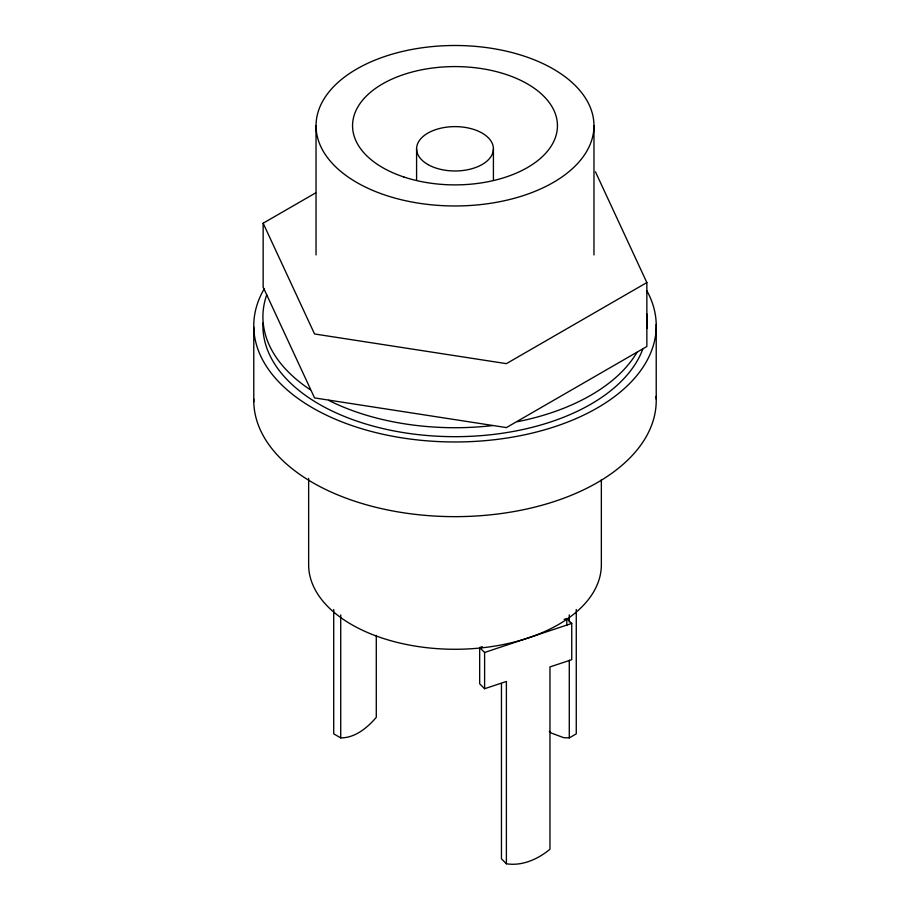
<?xml version="1.0" encoding="UTF-8"?>
<svg xmlns="http://www.w3.org/2000/svg" width="910" height="910" viewBox="0 0 910 910"><rect width="100%" height="100%" fill="white"/><g stroke="black" fill="none" stroke-linecap="round" stroke-linejoin="round"><path stroke-width="1.36" d="M595.447 171.808L646.851 282.566L646.851 346.494L506.404 427.586L314.553 397.909L263.149 287.139L263.149 223.212L315.668 192.886M646.851 282.566L506.404 363.647L314.553 333.97L263.149 223.212M549.287 731.39L551.505 733.119L563.665 737.669L569.285 737.885L576.269 733.847L576.269 609.484M564.12 619.38L566.805 618.493L571.742 623.43L571.742 659.682L549.958 666.939L549.958 849.246C537.992 859.211 522.192 866.24 506.392 863.772L506.392 681.465L484.609 688.722L479.672 683.785L479.672 647.533L482.346 646.646M479.672 647.533L484.609 652.47L571.742 623.43M333.72 609.484L333.72 733.847L340.715 737.885C355.173 737.93 367.31 727.818 376.285 717.342L376.285 635.385M506.392 863.772L501.455 858.824L501.455 683.592M656.224 324.438L656.224 399.126M647.09 316.816L647.09 325.78M601.351 479.786L601.351 564.78A146.351 84.493 0 0 1 455 649.274A146.351 84.493 0 0 1 308.649 564.78L308.649 478.376M593.968 125.739A138.968 80.239 0 0 1 385.51 195.218A138.968 80.239 0 0 1 385.51 56.249A138.968 80.239 0 0 1 593.968 125.739L593.968 254.936M569.285 614.933L569.285 621.996M569.285 660.159L569.285 737.885M566.805 618.493L566.805 625.466M493.413 148.796L493.413 179.952M484.609 652.47L484.609 688.722M416.587 148.796L416.587 179.952M340.715 614.933L340.715 737.885M316.032 125.739L316.032 254.936M253.776 327.134L253.776 401.81M647.033 323.039A192.09 110.906 0 0 1 647.033 328.521M642.779 349.144A192.09 110.906 0 0 1 432.296 435.901A192.09 110.906 0 0 1 262.967 323.039M647.033 314.075A192.09 110.906 0 0 1 647.033 319.558M636.909 352.443A192.09 110.906 0 0 1 517.392 421.705M492.526 425.584A192.09 110.906 0 0 1 328.612 400.332M310.31 389.764A192.09 110.906 0 0 1 266.732 294.817M646.976 290.938A201.235 116.184 0 0 1 453.123 441.964A201.235 116.184 0 0 1 264.184 288.88M656.11 396.385A201.235 116.184 0 0 1 457.332 516.641A201.235 116.184 0 0 1 253.776 399.069M403.778 176.961A102.443 59.15 0 0 0 557.443 125.739A102.443 59.15 0 0 0 403.778 74.506A102.443 59.15 0 0 0 403.778 176.961M427.837 164.482A38.413 22.181 0 0 0 492.105 154.541A38.413 22.181 0 0 0 445.058 127.377A38.413 22.181 0 0 0 427.837 164.482"/></g></svg>
